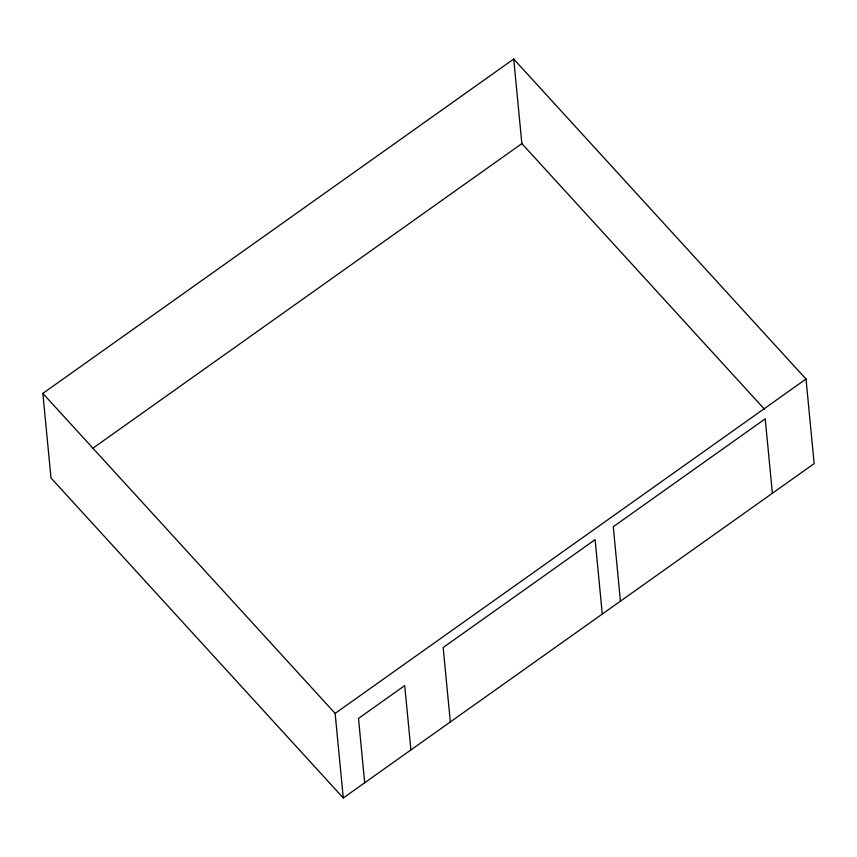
<?xml version="1.0" encoding="UTF-8"?>
<svg xmlns="http://www.w3.org/2000/svg" width="857" height="857" viewBox="0 0 857 857"><rect width="100%" height="100%" fill="white"/><g stroke="black" fill="none" stroke-linecap="round" stroke-linejoin="round"><path stroke-width="1.29" d="M42.85 393.395L513.718 59.037L806.009 379.03L814.15 463.605L343.282 797.963L50.992 477.97L42.85 393.395L335.13 713.399L343.282 797.963M92.417 448.554L521.87 143.601L513.718 59.037M335.13 713.399L806.009 379.03M521.87 143.601L764.53 409.282M772.382 493.268L765.215 418.837L613.269 526.734L620.436 601.153M602.278 614.062L595.112 539.631L443.165 647.528L450.332 721.948M410.921 749.939L404.718 685.589L358.505 718.412L364.696 782.762"/></g></svg>
